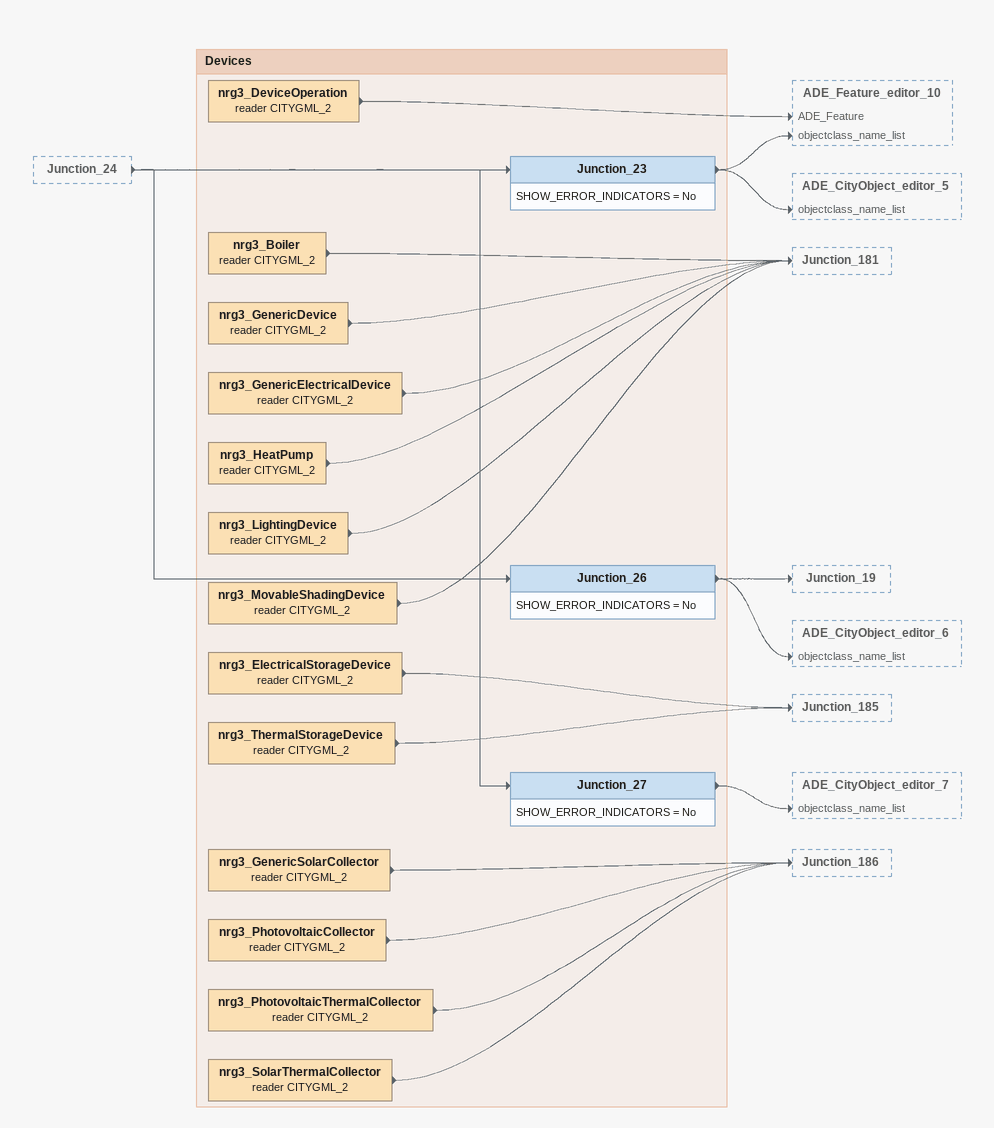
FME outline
Junction_24 [outside]
    -> Junction_27
    -> Junction_26
    -> Junction_23

Bookmark: Devices
Junction_23
    SHOW_ERROR_INDICATORS = No
    -> ADE_Feature_editor_10 [objectclass_name_list]
    -> ADE_CityObject_editor_5 [objectclass_name_list]
Junction_26
    SHOW_ERROR_INDICATORS = No
    -> Junction_19
    -> ADE_CityObject_editor_6 [objectclass_name_list]
Junction_27
    SHOW_ERROR_INDICATORS = No
    -> ADE_CityObject_editor_7 [objectclass_name_list]
nrg3_DeviceOperation (reader CITYGML_2)
    -> ADE_Feature_editor_10 [ADE_Feature]
nrg3_Boiler (reader CITYGML_2)
    -> Junction_181
nrg3_GenericDevice (reader CITYGML_2)
    -> Junction_181
nrg3_GenericElectricalDevice (reader CITYGML_2)
    -> Junction_181
nrg3_HeatPump (reader CITYGML_2)
    -> Junction_181
nrg3_LightingDevice (reader CITYGML_2)
    -> Junction_181
nrg3_MovableShadingDevice (reader CITYGML_2)
    -> Junction_181
nrg3_ElectricalStorageDevice (reader CITYGML_2)
    -> Junction_185
nrg3_ThermalStorageDevice (reader CITYGML_2)
    -> Junction_185
nrg3_GenericSolarCollector (reader CITYGML_2)
    -> Junction_186
nrg3_PhotovoltaicCollector (reader CITYGML_2)
    -> Junction_186
nrg3_PhotovoltaicThermalCollector (reader CITYGML_2)
    -> Junction_186
nrg3_SolarThermalCollector (reader CITYGML_2)
    -> Junction_186
